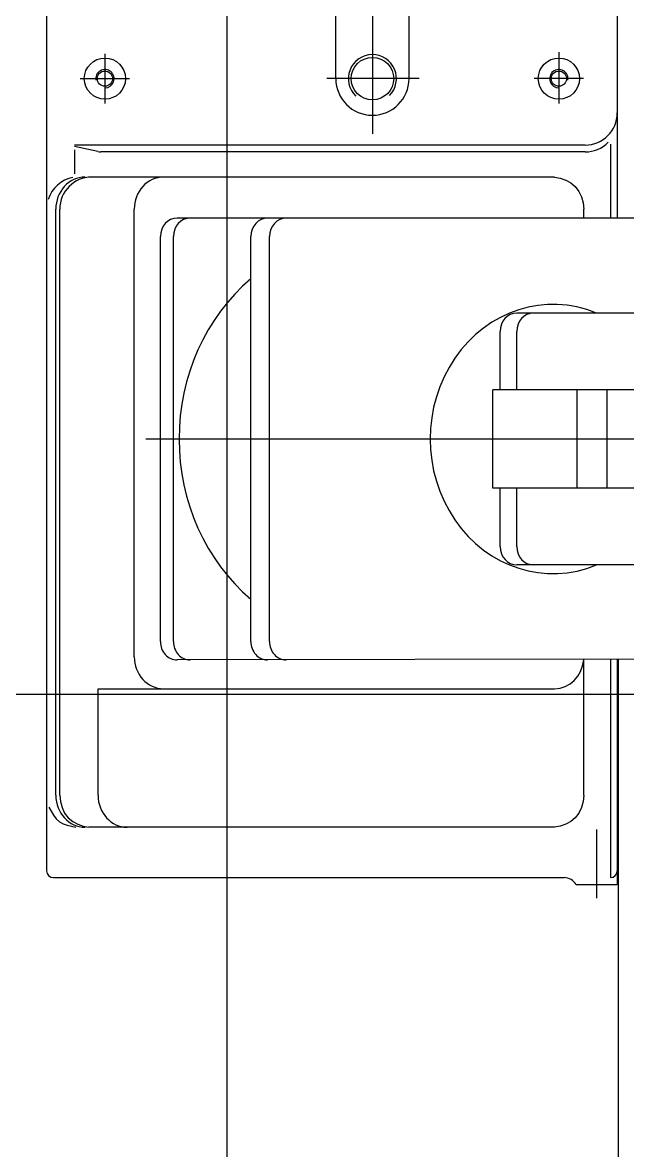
# Model space of a CAD drawing. Header units: millimetres. Extents: x -1838618 to -1600818, y -1770412 to -1553248.
# Drawn here: x -1818634.8 to -1818370.5, y -1685744.9 to -1685252.2 of the extents above; entities that cross this region are included whole.
import ezdxf

# ---------------------------------------------------------------- set-up
doc = ezdxf.new("R2010")
doc.units = ezdxf.units.MM
doc.header["$LTSCALE"] = 100
for name, pattern in [('ACAD_ISO04W100', [30, 24, -3, 0, -3]), ('CENTER', [2, 1.25, -0.25, 0.25, -0.25]), ('PHANTOM', [2.5, 1.25, -0.25, 0.25, -0.25, 0.25, -0.25])]:
    doc.linetypes.add(name, pattern=pattern)
doc.layers.add('111steel', color=2, linetype='Continuous', lineweight=50)
doc.layers.add('412equipment', color=6, linetype='Continuous')
doc.layers.add('TV', color=7, linetype='Continuous')

# ---------------------------------------------------------------- blocks, each defined once
blk = doc.blocks.new('67')
at = {"color": 4, "ltscale": 100}
blk.add_line((26786.59, 0), (-4089.12, 0), dxfattribs=at)
blk = doc.blocks.new('GE-2')
at = {"layer": 'TV', "color": 7, "linetype": 'Continuous', "ltscale": 25.4}
for p, q in [((-21714.8, 47084.84), (-21714.8, 46519.84)), ((-21588.4, 46865.84), (-21588.4, 46900.84)), ((-21556.4, 46865.84), (-21556.4, 46900.84)), ((-21465.4, 46900.84), (-21465.4, 46804.94)), ((-21479.44, 46836.84), (-21702.66, 46836.84)), ((-21692.44, 46833.99), (-21702.66, 46836.25)), ((-21468.4, 46837.23), (-21468.4, 46804.94)), ((-21702.66, 46834.72), (-21702.66, 46824.23)), ((-21479.43, 46833.84), (-21691.14, 46833.84)), ((-21492.78, 46822.84), (-21695.06, 46822.84)), ((-21492.78, 46822.84), (-21490.29, 46822.35)), ((-21490.29, 46822.35), (-21487.88, 46821.54)), ((-21487.88, 46821.54), (-21485.67, 46820.35)), ((-21485.67, 46820.35), (-21483.74, 46818.74)), ((-21483.74, 46818.74), (-21482.13, 46816.6)), ((-21482.13, 46816.6), (-21481.01, 46814.17)), ((-21481.01, 46814.17), (-21480.31, 46811.54)), ((-21480.31, 46811.54), (-21479.99, 46808.84)), ((-21710.77, 46552.84), (-21710.77, 46808.84)), ((-21709.06, 46552.84), (-21709.06, 46808.84)), ((-21676.49, 46613.34), (-21676.49, 46808.84)), ((-21479.99, 46804.94), (-21479.99, 46808.84)), ((-21448.36, 46804.94), (-21657.77, 46804.94)), ((-21665.07, 46619.94), (-21665.07, 46796.94)), ((-21659.38, 46619.94), (-21659.38, 46796.94)), ((-21625.51, 46619.94), (-21625.51, 46796.94)), ((-21617.38, 46619.94), (-21617.38, 46796.94)), ((-21453.35, 46763.44), (-21509.3, 46763.44)), ((-21516.6, 46729.94), (-21516.6, 46755.44)), ((-21509.33, 46729.94), (-21509.33, 46755.44)), ((-21439.91, 46729.94), (-21519.82, 46729.94)), ((-21519.82, 46686.94), (-21519.82, 46729.94)), ((-21482.98, 46686.94), (-21482.98, 46729.94)), ((-21469.86, 46686.94), (-21469.86, 46729.94)), ((-21439.91, 46686.94), (-21519.82, 46686.94)), ((-21516.6, 46661.44), (-21516.6, 46686.94)), ((-21509.33, 46661.44), (-21509.33, 46686.94)), ((-21451.46, 46653.44), (-21509.3, 46653.44)), ((-21443.8, 46612.34), (-21657.77, 46611.94)), ((-21479.99, 46552.84), (-21479.99, 46611.94)), ((-21468.4, 46611.94), (-21468.4, 46516.84)), ((-21465.4, 46611.94), (-21465.4, 46513.84)), ((-21464.8, 46122.84), (-21464.8, 46611.94)), ((-21692.31, 46599.34), (-21492.78, 46599.34)), ((-21692.31, 46552.84), (-21692.31, 46599.34)), ((-21709.06, 46552.84), (-21708.75, 46550.15)), ((-21708.75, 46550.15), (-21708.05, 46547.52)), ((-21480.31, 46550.15), (-21481.01, 46547.52)), ((-21479.99, 46552.84), (-21480.31, 46550.15)), ((-21713.88, 46547.63), (-21711.7, 46544.19)), ((-21708.05, 46547.52), (-21706.93, 46545.08)), ((-21706.93, 46545.08), (-21705.32, 46542.94)), ((-21482.13, 46545.08), (-21483.74, 46542.94)), ((-21481.01, 46547.52), (-21482.13, 46545.08)), ((-21711.7, 46544.19), (-21710.55, 46542.57)), ((-21710.55, 46542.57), (-21709.17, 46541.25)), ((-21709.17, 46541.25), (-21707.56, 46540.39)), ((-21707.56, 46540.39), (-21705.75, 46539.82)), ((-21705.32, 46542.94), (-21703.39, 46541.34)), ((-21703.39, 46541.34), (-21701.17, 46540.15)), ((-21701.17, 46540.15), (-21698.77, 46539.33)), ((-21487.88, 46540.15), (-21490.29, 46539.33)), ((-21485.67, 46541.34), (-21487.88, 46540.15)), ((-21483.74, 46542.94), (-21485.67, 46541.34)), ((-21705.75, 46539.82), (-21702.01, 46538.84)), ((-21698.77, 46539.33), (-21696.28, 46538.84)), ((-21492.78, 46538.84), (-21696.28, 46538.84)), ((-21490.29, 46539.33), (-21492.78, 46538.84)), ((-21711.8, 46516.84), (-21488.59, 46516.84)), ((-21483.4, 46513.84), (-21465.4, 46513.84))]:
    blk.add_line(p, q, dxfattribs=at)
at = {"layer": 'TV', "color": 7, "linetype": 'CENTER', "ltscale": 25.4}
for p, q in [((-21572.4, 46923.14), (-21572.4, 46841.71)), ((-21689.3, 46876.64), (-21689.3, 46855.04)), ((-21490.9, 46877.37), (-21490.9, 46855.04)), ((-21700.1, 46865.84), (-21678.5, 46865.84)), ((-21551.93, 46865.84), (-21592.25, 46865.84)), ((-21480.1, 46865.84), (-21501.7, 46865.84)), ((-21405.32, 46708.44), (-21671.41, 46708.44)), ((-20783.3, 46596.84), (-21702.35, 46596.84)), ((-21474.4, 46537.84), (-21474.4, 46507.84))]:
    blk.add_line(p, q, dxfattribs=at)
at = {"layer": 'TV', "color": 7, "linetype": 'Continuous', "ltscale": 25.4}
for centre, radius in [((-21689.3, 46865.84), 9), ((-21572.4, 46865.84), 9.3), ((-21490.9, 46865.84), 9), ((-21689.3, 46865.84), 3.32), ((-21490.9, 46865.84), 3.32)]:
    blk.add_circle(centre, radius, dxfattribs=at)
for centre, radius, start, end in [((-21572.4, 46865.84), 10.5, 315.1122, 226.5307), ((-21689.3, 46865.84), 4, 270, 190.0002), ((-21572.4, 46865.84), 16, 180, 360), ((-21490.9, 46865.84), 4, 349.9998, 270), ((-21479.4, 46850.84), 14, 270, 360), ((-21479.4, 46847.84), 14, 270, 315.7084), ((-21691.14, 46839.84), 6, 257.4981, 270), ((-21700.8, 46808.84), 14, 100.0918, 162.4681), ((-21695.06, 46808.84), 14, 90, 180), ((-21711.8, 46519.84), 3, 180, 270), ((-21488.59, 46510.84), 6, 29.9998, 90), ((-21468.4, 46519.84), 3, 270, 360)]:
    blk.add_arc(centre, radius, start, end, dxfattribs=at)
at = {"layer": 'TV', "color": 7, "linetype": 'Continuous'}
for centre, major_axis, ratio, start_param, end_param in [((-21697.98, 46808.84), (-0.15, 14), 0.913554, 6.271709, 7.844403), ((-21663.7, 46808.84), (-0.15, 14), 0.913554, 6.271709, 7.844403), ((-21657.77, 46796.94), (0, -8), 0.91252, 3.141593, 4.712389), ((-21652.08, 46796.94), (0, -8), 0.91252, 3.141593, 4.712389), ((-21618.21, 46796.94), (0, -8), 0.91252, 3.141593, 4.712389), ((-21610.07, 46796.94), (0, -8), 0.91252, 3.141593, 4.712389), ((-21574.78, 46708.44), (0, -89), 0.922644, 3.807664, 5.617096), ((-21493.45, 46708.44), (0, -58.78), 0.913497, 2.781088, 6.643876), ((-21509.3, 46755.44), (0, -8), 0.91252, 3.141593, 4.712389), ((-21502.03, 46755.44), (0, -8), 0.91252, 3.141593, 4.712389), ((-21509.3, 46661.44), (-0.16, 8), 0.912466, 1.553015, 3.120237), ((-21502.03, 46661.44), (-0.16, 8), 0.912466, 1.553015, 3.120237), ((-21657.77, 46619.94), (0, 8), 0.912501, 1.570796, 3.141593), ((-21652.08, 46619.94), (0, 8), 0.912501, 1.570796, 3.141593), ((-21618.21, 46619.94), (0, 8), 0.912501, 1.570796, 3.141593), ((-21610.07, 46619.94), (0, 8), 0.912501, 1.570796, 3.141593), ((-21663.7, 46613.34), (0.15, -14), 0.913565, 4.70281, 6.271708), ((-21492.78, 46613.34), (0.15, -14), 0.913565, 6.271708, 7.744489), ((-21697.98, 46552.84), (0.15, -14), 0.913565, 4.70281, 6.271708), ((-21679.52, 46552.84), (0.15, -14), 0.913565, 4.70281, 6.271708)]:
    blk.add_ellipse(centre, major_axis=major_axis, ratio=ratio, start_param=start_param, end_param=end_param, dxfattribs=at)
blk = doc.blocks.new('A$C491301AA')
at = {"layer": '111steel', "color": 9, "linetype": 'PHANTOM', "lineweight": -3, "ltscale": 200}
blk.add_line((0, 200), (0, 1200), dxfattribs=at)
blk = doc.blocks.new('UPPER PLATFORM')
at = {"color": 2, "lineweight": -3}
blk.add_blockref('A$C491301AA', (-19100, -600), dxfattribs=at)
at = {"layer": '412equipment', "lineweight": -3}
blk.add_blockref('GE-2', (2535.8, -46596.84), dxfattribs=at)

msp = doc.modelspace()

# ---------------------------------------------------------------- block references
at = {"color": 9, "linetype": 'ACAD_ISO04W100'}
msp.add_blockref('UPPER PLATFORM', (-1799445.35, -1685545.74), dxfattribs=at)
at = {"color": 7}
msp.add_blockref('67', (-1826045.35, -1685545.74), dxfattribs=at)

doc.saveas('drawing.dxf')
